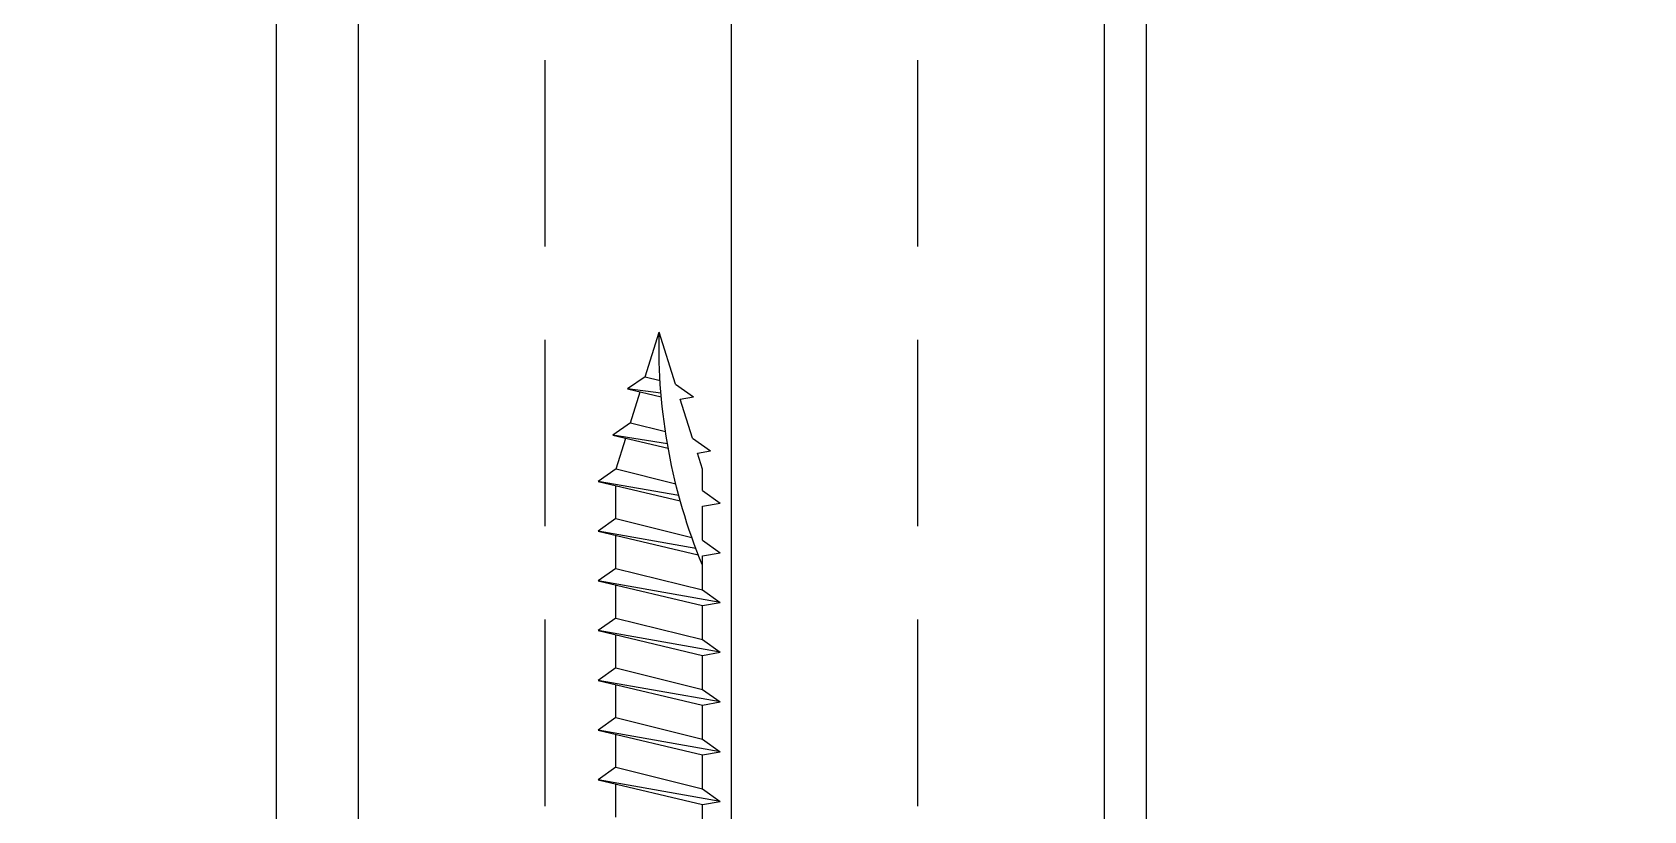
# Model space of a CAD drawing. Header units: inches. Extents: x -2661 to 42767, y -1222 to 9099.
# Drawn here: x -582.157 to -578.916, y 3383.866 to 3385.432 of the extents above; entities that cross this region are included whole.
import ezdxf

# ---------------------------------------------------------------- set-up
doc = ezdxf.new("R2010")
doc.units = ezdxf.units.IN
doc.header["$LTSCALE"] = 12
doc.header["$MEASUREMENT"] = 0
doc.layers.get('0').update_dxf_attribs({"linetype": 'CONTINUOUS'})
for name, color, linetype in [('S-FASTENERS', 2, 'CONTINUOUS'), ('S-SIMPSON', 2, 'CONTINUOUS'), ('S-WOOD', 3, 'CONTINUOUS')]:
    doc.layers.add(name, color=color, linetype=linetype)

# ---------------------------------------------------------------- blocks, each defined once
blk = doc.blocks.new('*U1291')
at = {"layer": 'S-WOOD'}
h = blk.add_hatch(dxfattribs=at)
h.set_pattern_fill('ANSI33', color=1, scale=3, angle=45, style=0)
h.set_pattern_definition([(90, (0.25, -8.375), (-0.75, 1e-16), []), (90, (0.625, -8), (-0.75, 1e-16), [0.375, -0.1875])])
h.paths.add_polyline_path([(1.75, -11.875), (0, -11.875), (0, 0), (1.75, 0)])
at = {"color": 4}
blk.add_lwpolyline([(0, 0), (1.75, 0), (1.75, -11.875), (0, -11.875)], close=True, dxfattribs=at)
blk.add_lwpolyline([(1.75, -11.875), (0, -11.875), (0, 0), (1.75, 0)], close=True)
blk = doc.blocks.new('SDS.25X6-f')
at = {"layer": 'S-SIMPSON', "color": 1}
for p, q in [((0.087, -4.9816), (0.087, -5.05)), ((-0.123, -5.0997), (0.087, -5.05)), ((-0.123, -5.0997), (0.087, -5.05)), ((-0.087, -5.0249), (-0.087, -5.0912)), ((0.087, -5.05), (0.123, -5.0563)), ((0.087, -5.05), (0.123, -5.0563)), ((0.123, -5.0563), (-0.123, -5.0997)), ((0.123, -5.0563), (-0.123, -5.0997)), ((-0.087, -5.1249), (0.087, -5.0816)), ((-0.087, -5.1249), (0.087, -5.0816)), ((0.087, -5.0816), (0.123, -5.0563)), ((0.087, -5.0816), (0.123, -5.0563)), ((0.087, -5.0816), (0.087, -5.15)), ((0.087, -5.0816), (0.087, -5.15)), ((-0.087, -5.1249), (-0.123, -5.0997)), ((-0.087, -5.1249), (-0.123, -5.0997)), ((-0.123, -5.1997), (0.087, -5.15)), ((-0.123, -5.1997), (0.087, -5.15)), ((-0.087, -5.1249), (-0.087, -5.1912)), ((-0.087, -5.1249), (-0.087, -5.1912)), ((0.087, -5.15), (0.123, -5.1563)), ((0.087, -5.15), (0.123, -5.1563)), ((0.123, -5.1563), (-0.123, -5.1997)), ((0.123, -5.1563), (-0.123, -5.1997)), ((-0.087, -5.2249), (0.087, -5.1816)), ((-0.087, -5.2249), (0.087, -5.1816)), ((0.087, -5.1816), (0.123, -5.1563)), ((0.087, -5.1816), (0.123, -5.1563)), ((0.087, -5.1816), (0.087, -5.25)), ((-0.087, -5.2249), (-0.123, -5.1997)), ((-0.087, -5.2249), (-0.123, -5.1997)), ((-0.123, -5.2997), (0.087, -5.25)), ((-0.087, -5.2249), (-0.087, -5.2912)), ((0.087, -5.25), (0.123, -5.2563)), ((0.123, -5.2563), (-0.123, -5.2997)), ((-0.087, -5.3249), (0.087, -5.2816)), ((0.087, -5.2816), (0.123, -5.2563)), ((0.087, -5.2816), (0.087, -5.35)), ((-0.087, -5.3249), (-0.123, -5.2997)), ((-0.087, -5.3249), (-0.087, -5.3912)), ((-0.123, -5.3997), (0.087, -5.35)), ((0.123, -5.3563), (-0.123, -5.3997)), ((0.087, -5.35), (0.123, -5.3563)), ((0.087, -5.3816), (0.123, -5.3563)), ((-0.087, -5.4249), (-0.123, -5.3997)), ((-0.087, -5.4249), (0.087, -5.3816)), ((0.087, -5.3816), (0.087, -5.45)), ((-0.087, -5.4249), (-0.087, -5.4912)), ((-0.123, -5.4997), (0.087, -5.45)), ((0.123, -5.4563), (-0.123, -5.4997)), ((0.087, -5.45), (0.123, -5.4563)), ((0.087, -5.4816), (0.123, -5.4563)), ((-0.087, -5.5249), (-0.123, -5.4997)), ((-0.087, -5.5249), (0.087, -5.4816)), ((0.087, -5.4816), (0.087, -5.55)), ((-0.087, -5.5249), (-0.087, -5.5912)), ((-0.123, -5.5997), (0.0787, -5.552)), ((0.0737, -5.565), (-0.123, -5.5997)), ((0.087, -5.55), (0.123, -5.5563)), ((0.087, -5.5816), (0.123, -5.5563)), ((-0.087, -5.6249), (-0.123, -5.5997)), ((-0.087, -5.6249), (0.0658, -5.5869)), ((0.087, -5.5816), (0.087, -5.65)), ((-0.087, -5.6249), (-0.087, -5.6912)), ((-0.1227, -5.6997), (0.0425, -5.6605)), ((0.0396, -5.6711), (-0.1227, -5.6997)), ((0.087, -5.65), (0.123, -5.6563)), ((0.087, -5.6816), (0.123, -5.6563)), ((-0.0867, -5.7249), (-0.1227, -5.6997)), ((-0.0867, -5.7249), (0.0334, -5.6949)), ((0.087, -5.6816), (0.087, -5.7241)), ((-0.0867, -5.7249), (-0.0673, -5.7865)), ((0.087, -5.7241), (0.0768, -5.7566)), ((-0.0931, -5.7926), (0.0182, -5.7663)), ((0.0673, -5.7865), (0.1033, -5.7613)), ((0.0768, -5.7566), (0.1033, -5.7613)), ((0.0166, -5.7751), (-0.0931, -5.7926)), ((-0.0575, -5.8176), (-0.0931, -5.7926)), ((-0.0575, -5.8176), (0.0126, -5.8001)), ((0.0673, -5.7865), (0.0425, -5.8651)), ((-0.0575, -5.8176), (-0.038, -5.8796)), ((0.0425, -5.8651), (0.0691, -5.8698)), ((-0.0635, -5.8856), (0.0043, -5.8696)), ((0.0036, -5.8774), (-0.0635, -5.8856)), ((-0.0283, -5.9103), (-0.0635, -5.8856)), ((0.0331, -5.895), (0, -6)), ((0.0331, -5.895), (0.0691, -5.8698)), ((-0.0283, -5.9103), (0.0018, -5.9028)), ((-0.0283, -5.9103), (0, -6))]:
    blk.add_line(p, q, dxfattribs=at)
blk.add_arc((1.1585, -5.9726), 1.1588, 157.6147, 181.3564, dxfattribs=at)
blk = doc.blocks.new('*U1812')
at = {"layer": 'S-FASTENERS'}
blk.add_blockref('SDS.25X6-f', (0, 0), dxfattribs=at)
blk = doc.blocks.new('*U1267')
blk.add_lwpolyline([(0, 11.875), (0, 0), (20.34375, 0), (20.34375, 11.875)], close=True)

msp = doc.modelspace()

# ---------------------------------------------------------------- block references
at = {"layer": 'S-FASTENERS', "xscale": -1, "rotation": 180}
msp.add_blockref('*U1812', (-580.89598, 3378.82855), dxfattribs=at)
at = {"layer": 'S-WOOD', "color": 2, "xscale": -1, "rotation": 180}
for p in [(-602.00966, 3393.70355), (-579.91591, 3393.70355)]:
    msp.add_blockref('*U1267', p, dxfattribs=at)
at = {"layer": 'S-WOOD', "xscale": -1}
msp.add_blockref('*U1291', (-579.91591, 3393.70355), dxfattribs=at)

doc.saveas('drawing.dxf')
